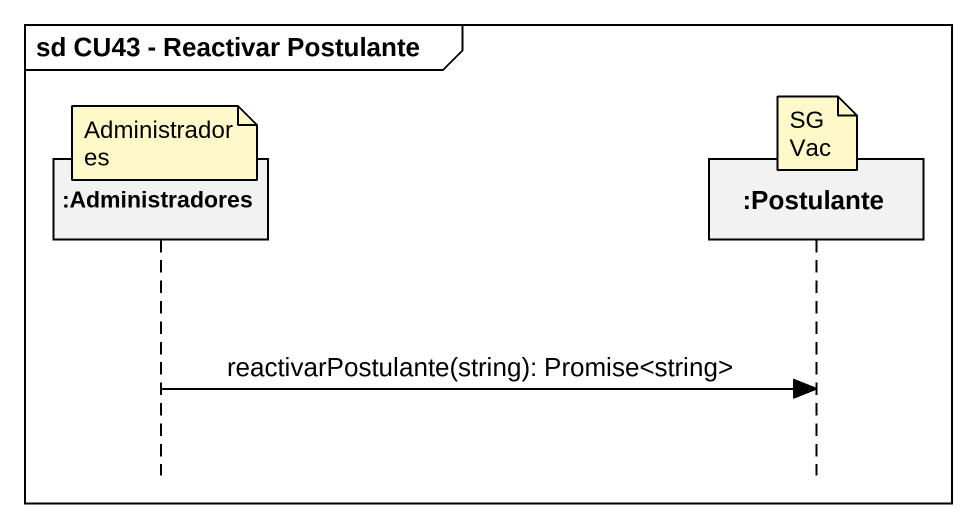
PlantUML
@startuml
mainframe sd CU43 - Reactivar Postulante
hide footbox
participant ":Administradores" as Administradores
participant ":Postulante" as Postulante

note over Postulante : SGVac
note over Administradores : Administradores
Administradores -> Postulante : reactivarPostulante(string): Promise<string>
@enduml
